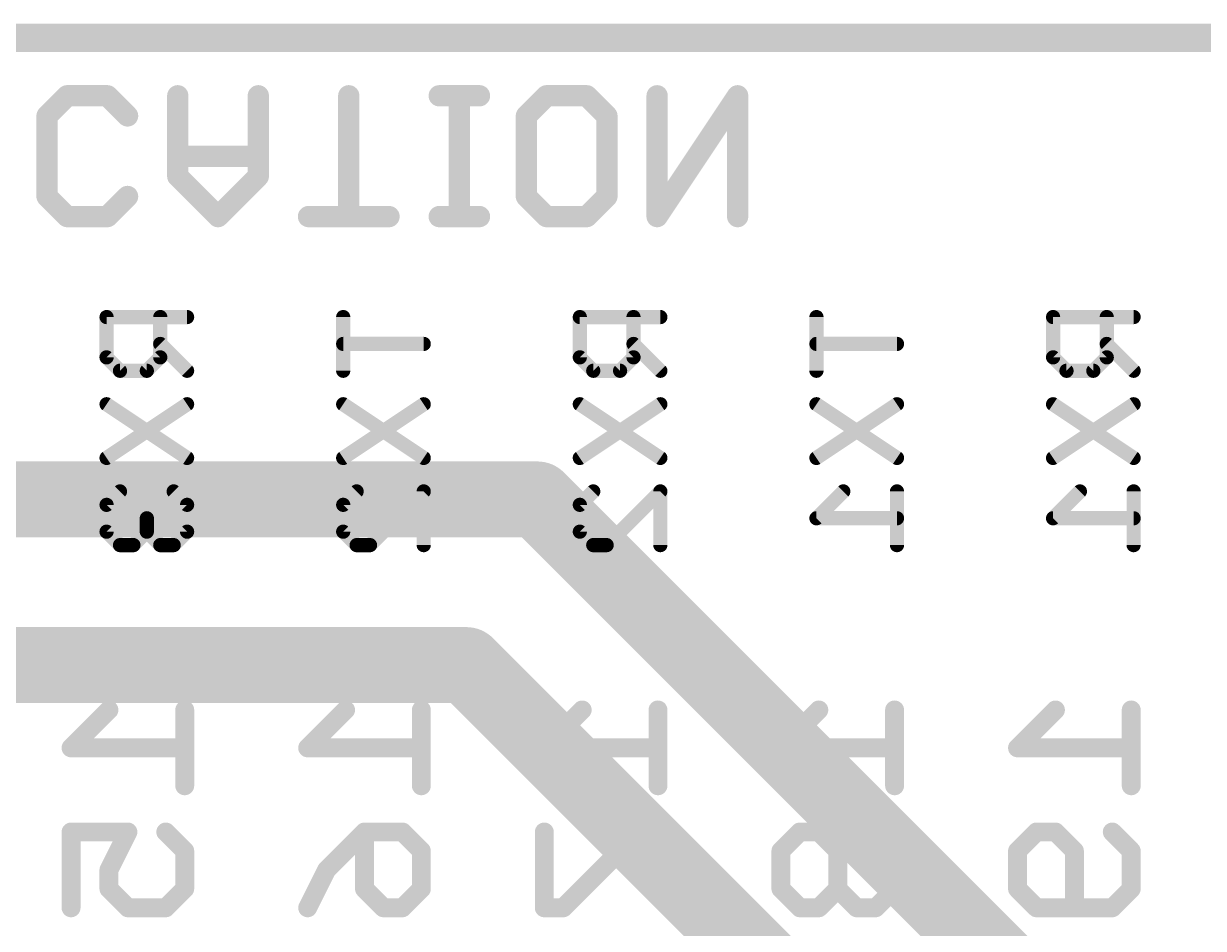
# Model space of a CAD drawing. Extents: x -209 to 66, y -44 to 97.
# Drawn here: x -47.17 to -34.51, y 5.3 to 15.01 of the extents above; entities that cross this region are included whole.
import ezdxf

# ---------------------------------------------------------------- set-up
doc = ezdxf.new("R2010")
doc.units = 0
doc.layers.add('1', color=22, linetype='CONTINUOUS')
doc.layers.add('22', color=253, linetype='CONTINUOUS')

msp = doc.modelspace()

# ---------------------------------------------------------------- linework, layer by layer
at = {"layer": '1', "const_width": 0.8128}
for points in [[(-41.656, 9.906), (-129.032, 9.906)], [(-35.56, 3.81), (-41.656, 9.906)], [(-42.418, 8.128), (-128.27, 8.128)], [(-38.1, 3.81), (-42.418, 8.128)]]:
    msp.add_lwpolyline(points, dxfattribs=at)
at = {"layer": '1', "const_width": 0.4064}
for points in [[(-41.5123, 10.0497, 1), (-41.7997, 9.7623)], [(-41.656, 9.7028, 1), (-41.656, 10.1092)], [(-42.2743, 8.2717, 1), (-42.5617, 7.9843)], [(-42.418, 7.9248, 1), (-42.418, 8.3312)]]:
    msp.add_lwpolyline(points, format="xyb", dxfattribs=at)
at = {"layer": '22'}
for points, const_width in [([(-56.896, 14.859), (-31.369, 14.859)], 0.3048), ([(-46.9185, 14.0206), (-46.7024, 14.2367)], 0.2286), ([(-46.7024, 14.2367), (-46.2703, 14.2367)], 0.2286), ([(-46.2703, 14.2367), (-46.0542, 14.0206)], 0.2286), ([(-45.5152, 14.2367), (-45.5152, 13.3724)], 0.2286), ([(-44.6509, 13.3724), (-44.6509, 14.2367)], 0.2286), ([(-43.6798, 14.2367), (-43.6798, 12.9402)], 0.2286), ([(-42.7087, 14.2367), (-42.2765, 14.2367)], 0.2286), ([(-42.4926, 14.2367), (-42.4926, 12.9402)], 0.2286), ([(-41.7732, 14.0206), (-41.5571, 14.2367)], 0.2286), ([(-41.5571, 14.2367), (-41.1249, 14.2367)], 0.2286), ([(-41.1249, 14.2367), (-40.9088, 14.0206)], 0.2286), ([(-40.3699, 14.2367), (-40.3699, 12.9402)], 0.2286), ([(-40.3699, 12.9402), (-39.5055, 14.2367)], 0.2286), ([(-39.5055, 14.2367), (-39.5055, 12.9402)], 0.2286), ([(-46.9185, 13.1563), (-46.9185, 14.0206)], 0.2286), ([(-41.7732, 13.1563), (-41.7732, 14.0206)], 0.2286), ([(-40.9088, 14.0206), (-40.9088, 13.1563)], 0.2286), ([(-45.5152, 13.5884), (-44.6509, 13.5884)], 0.2286), ([(-45.5152, 13.3724), (-45.0831, 12.9402)], 0.2286), ([(-45.0831, 12.9402), (-44.6509, 13.3724)], 0.2286), ([(-46.7024, 12.9402), (-46.9185, 13.1563)], 0.2286), ([(-46.0542, 13.1563), (-46.2703, 12.9402)], 0.2286), ([(-41.5571, 12.9402), (-41.7732, 13.1563)], 0.2286), ([(-40.9088, 13.1563), (-41.1249, 12.9402)], 0.2286), ([(-46.2703, 12.9402), (-46.7024, 12.9402)], 0.2286), ([(-44.112, 12.9402), (-43.2476, 12.9402)], 0.2286), ([(-42.7087, 12.9402), (-42.2765, 12.9402)], 0.2286), ([(-41.1249, 12.9402), (-41.5571, 12.9402)], 0.2286), ([(-45.4152, 11.8618), (-46.2795, 11.8618)], 0.1524), ([(-46.2795, 11.8618), (-46.2795, 11.4296)], 0.1524), ([(-45.7033, 11.4296), (-45.7033, 11.8618)], 0.1524), ([(-43.7395, 11.8618), (-43.7395, 11.2856)], 0.1524), ([(-40.3352, 11.8618), (-41.1995, 11.8618)], 0.1524), ([(-41.1995, 11.8618), (-41.1995, 11.4296)], 0.1524), ([(-40.6233, 11.4296), (-40.6233, 11.8618)], 0.1524), ([(-38.6595, 11.8618), (-38.6595, 11.2856)], 0.1524), ([(-35.2552, 11.8618), (-36.1195, 11.8618)], 0.1524), ([(-36.1195, 11.8618), (-36.1195, 11.4296)], 0.1524), ([(-35.5433, 11.4296), (-35.5433, 11.8618)], 0.1524), ([(-45.7033, 11.5737), (-45.4152, 11.2856)], 0.1524), ([(-42.8752, 11.5737), (-43.7395, 11.5737)], 0.1524), ([(-40.6233, 11.5737), (-40.3352, 11.2856)], 0.1524), ([(-37.7952, 11.5737), (-38.6595, 11.5737)], 0.1524), ([(-35.5433, 11.5737), (-35.2552, 11.2856)], 0.1524), ([(-46.2795, 11.4296), (-46.1355, 11.2856)], 0.1524), ([(-45.8474, 11.2856), (-45.7033, 11.4296)], 0.1524), ([(-41.1995, 11.4296), (-41.0555, 11.2856)], 0.1524), ([(-40.7674, 11.2856), (-40.6233, 11.4296)], 0.1524), ([(-36.1195, 11.4296), (-35.9755, 11.2856)], 0.1524), ([(-35.6874, 11.2856), (-35.5433, 11.4296)], 0.1524), ([(-46.1355, 11.2856), (-45.8474, 11.2856)], 0.1524), ([(-41.0555, 11.2856), (-40.7674, 11.2856)], 0.1524), ([(-35.9755, 11.2856), (-35.6874, 11.2856)], 0.1524), ([(-46.2795, 10.9263), (-45.4152, 10.3501)], 0.1524), ([(-46.2795, 10.3501), (-45.4152, 10.9263)], 0.1524), ([(-43.7395, 10.9263), (-42.8752, 10.3501)], 0.1524), ([(-43.7395, 10.3501), (-42.8752, 10.9263)], 0.1524), ([(-41.1995, 10.9263), (-40.3352, 10.3501)], 0.1524), ([(-41.1995, 10.3501), (-40.3352, 10.9263)], 0.1524), ([(-38.6595, 10.9263), (-37.7952, 10.3501)], 0.1524), ([(-38.6595, 10.3501), (-37.7952, 10.9263)], 0.1524), ([(-36.1195, 10.9263), (-35.2552, 10.3501)], 0.1524), ([(-36.1195, 10.3501), (-35.2552, 10.9263)], 0.1524), ([(-46.1355, 9.9908), (-46.2795, 9.8467)], 0.1524), ([(-45.4152, 9.8467), (-45.5593, 9.9908)], 0.1524), ([(-43.7395, 9.8467), (-43.5955, 9.9908)], 0.1524), ([(-42.8752, 9.9908), (-43.4514, 9.4145)], 0.1524), ([(-42.8752, 9.4145), (-42.8752, 9.9908)], 0.1524), ([(-41.1995, 9.8467), (-41.0555, 9.9908)], 0.1524), ([(-40.3352, 9.9908), (-40.9114, 9.4145)], 0.1524), ([(-40.3352, 9.4145), (-40.3352, 9.9908)], 0.1524), ([(-38.3714, 9.9908), (-38.6595, 9.7027)], 0.1524), ([(-37.7952, 9.9908), (-37.7952, 9.4145)], 0.1524), ([(-35.8314, 9.9908), (-36.1195, 9.7027)], 0.1524), ([(-35.2552, 9.9908), (-35.2552, 9.4145)], 0.1524), ([(-46.2795, 9.8467), (-46.2795, 9.5586)], 0.1524), ([(-45.4152, 9.5586), (-45.4152, 9.8467)], 0.1524), ([(-43.7395, 9.5586), (-43.7395, 9.8467)], 0.1524), ([(-41.1995, 9.5586), (-41.1995, 9.8467)], 0.1524), ([(-45.8474, 9.5586), (-45.8474, 9.7027)], 0.1524), ([(-38.6595, 9.7027), (-37.7952, 9.7027)], 0.1524), ([(-36.1195, 9.7027), (-35.2552, 9.7027)], 0.1524), ([(-46.2795, 9.5586), (-46.1355, 9.4145)], 0.1524), ([(-45.9914, 9.4145), (-45.8474, 9.5586)], 0.1524), ([(-45.8474, 9.5586), (-45.7033, 9.4145)], 0.1524), ([(-45.5593, 9.4145), (-45.4152, 9.5586)], 0.1524), ([(-43.5955, 9.4145), (-43.7395, 9.5586)], 0.1524), ([(-41.0555, 9.4145), (-41.1995, 9.5586)], 0.1524), ([(-46.1355, 9.4145), (-45.9914, 9.4145)], 0.1524), ([(-45.7033, 9.4145), (-45.5593, 9.4145)], 0.1524), ([(-43.4514, 9.4145), (-43.5955, 9.4145)], 0.1524), ([(-40.9114, 9.4145), (-41.0555, 9.4145)], 0.1524), ([(-46.2541, 7.6454), (-46.6608, 7.2387)], 0.2032), ([(-45.4406, 7.6454), (-45.4406, 6.8319)], 0.2032), ([(-43.7141, 7.6454), (-44.1208, 7.2387)], 0.2032), ([(-42.9006, 7.6454), (-42.9006, 6.8319)], 0.2032), ([(-41.1741, 7.6454), (-41.5808, 7.2387)], 0.2032), ([(-40.3606, 7.6454), (-40.3606, 6.8319)], 0.2032), ([(-38.6341, 7.6454), (-39.0408, 7.2387)], 0.2032), ([(-37.8206, 7.6454), (-37.8206, 6.8319)], 0.2032), ([(-36.0941, 7.6454), (-36.5008, 7.2387)], 0.2032), ([(-35.2806, 7.6454), (-35.2806, 6.8319)], 0.2032), ([(-46.6608, 7.2387), (-45.4406, 7.2387)], 0.2032), ([(-44.1208, 7.2387), (-42.9006, 7.2387)], 0.2032), ([(-41.5808, 7.2387), (-40.3606, 7.2387)], 0.2032), ([(-39.0408, 7.2387), (-37.8206, 7.2387)], 0.2032), ([(-36.5008, 7.2387), (-35.2806, 7.2387)], 0.2032), ([(-46.6608, 5.5222), (-46.6608, 6.3357)], 0.2032), ([(-46.6608, 6.3357), (-46.0507, 6.3357)], 0.2032), ([(-46.0507, 6.3357), (-46.2541, 5.9289)], 0.2032), ([(-45.4406, 6.1323), (-45.644, 6.3357)], 0.2032), ([(-43.9175, 5.9289), (-43.5107, 6.3357)], 0.2032), ([(-43.5107, 6.3357), (-43.104, 6.3357)], 0.2032), ([(-43.5107, 5.7256), (-43.5107, 6.3357)], 0.2032), ([(-43.104, 6.3357), (-42.9006, 6.1323)], 0.2032), ([(-41.5808, 6.3357), (-41.5808, 5.5222)], 0.2032), ([(-41.3775, 5.5222), (-40.564, 6.3357)], 0.2032), ([(-40.564, 6.3357), (-40.3606, 6.3357)], 0.2032), ([(-38.8375, 6.3357), (-39.0408, 6.1323)], 0.2032), ([(-38.6341, 6.3357), (-38.8375, 6.3357)], 0.2032), ([(-38.4307, 6.1323), (-38.6341, 6.3357)], 0.2032), ([(-38.2273, 6.3357), (-38.4307, 6.1323)], 0.2032), ([(-38.024, 6.3357), (-38.2273, 6.3357)], 0.2032), ([(-37.8206, 6.1323), (-38.024, 6.3357)], 0.2032), ([(-36.5008, 6.1323), (-36.2975, 6.3357)], 0.2032), ([(-36.2975, 6.3357), (-36.0941, 6.3357)], 0.2032), ([(-36.0941, 6.3357), (-35.8907, 6.1323)], 0.2032), ([(-35.484, 6.3357), (-35.2806, 6.1323)], 0.2032), ([(-45.4406, 5.7256), (-45.4406, 6.1323)], 0.2032), ([(-42.9006, 6.1323), (-42.9006, 5.7256)], 0.2032), ([(-39.0408, 6.1323), (-39.0408, 5.7256)], 0.2032), ([(-38.4307, 6.1323), (-38.4307, 5.7256)], 0.2032), ([(-37.8206, 5.7256), (-37.8206, 6.1323)], 0.2032), ([(-36.5008, 5.7256), (-36.5008, 6.1323)], 0.2032), ([(-35.8907, 6.1323), (-35.8907, 5.5222)], 0.2032), ([(-35.2806, 6.1323), (-35.2806, 5.7256)], 0.2032), ([(-46.2541, 5.9289), (-46.2541, 5.7256)], 0.2032), ([(-44.1208, 5.5222), (-43.9175, 5.9289)], 0.2032), ([(-46.2541, 5.7256), (-46.0507, 5.5222)], 0.2032), ([(-45.644, 5.5222), (-45.4406, 5.7256)], 0.2032), ([(-43.3073, 5.5222), (-43.5107, 5.7256)], 0.2032), ([(-42.9006, 5.7256), (-43.104, 5.5222)], 0.2032), ([(-39.0408, 5.7256), (-38.8375, 5.5222)], 0.2032), ([(-38.6341, 5.5222), (-38.4307, 5.7256)], 0.2032), ([(-38.4307, 5.7256), (-38.2273, 5.5222)], 0.2032), ([(-38.024, 5.5222), (-37.8206, 5.7256)], 0.2032), ([(-36.2975, 5.5222), (-36.5008, 5.7256)], 0.2032), ([(-35.2806, 5.7256), (-35.484, 5.5222)], 0.2032), ([(-46.0507, 5.5222), (-45.644, 5.5222)], 0.2032), ([(-43.104, 5.5222), (-43.3073, 5.5222)], 0.2032), ([(-41.5808, 5.5222), (-41.3775, 5.5222)], 0.2032), ([(-38.8375, 5.5222), (-38.6341, 5.5222)], 0.2032), ([(-38.2273, 5.5222), (-38.024, 5.5222)], 0.2032), ([(-35.484, 5.5222), (-36.2975, 5.5222)], 0.2032)]:
    msp.add_lwpolyline(points, dxfattribs=dict(at, const_width=const_width))
for points, const_width in [([(-46.7024, 14.2939, 1), (-46.7024, 14.1796)], 0.1143), ([(-46.662, 14.1963, 1), (-46.7428, 14.2771)], 0.1143), ([(-46.2298, 14.2771, 1), (-46.3107, 14.1963)], 0.1143), ([(-46.2703, 14.1796, 1), (-46.2703, 14.2939)], 0.1143), ([(-45.4581, 14.2367, 1), (-45.5724, 14.2367)], 0.1143), ([(-44.5937, 14.2367, 1), (-44.708, 14.2367)], 0.1143), ([(-43.6226, 14.2367, 1), (-43.7369, 14.2367)], 0.1143), ([(-42.7087, 14.2939, 1), (-42.7087, 14.1796)], 0.1143), ([(-42.4354, 14.2367, 1), (-42.5497, 14.2367)], 0.1143), ([(-42.2765, 14.1796, 1), (-42.2765, 14.2939)], 0.1143), ([(-41.5571, 14.2939, 1), (-41.5571, 14.1796)], 0.1143), ([(-41.5167, 14.1963, 1), (-41.5975, 14.2771)], 0.1143), ([(-41.0845, 14.2771, 1), (-41.1653, 14.1963)], 0.1143), ([(-41.1249, 14.1796, 1), (-41.1249, 14.2939)], 0.1143), ([(-40.3127, 14.2367, 1), (-40.427, 14.2367)], 0.1143), ([(-39.4484, 14.2367, 1), (-39.5627, 14.2367)], 0.1143), ([(-39.458, 14.205, 1), (-39.5531, 14.2684)], 0.1143), ([(-46.8614, 14.0206, 1), (-46.9757, 14.0206)], 0.1143), ([(-46.9589, 14.061, 1), (-46.8781, 13.9802)], 0.1143), ([(-46.0946, 13.9802, 1), (-46.0138, 14.061)], 0.1143), ([(-41.716, 14.0206, 1), (-41.8303, 14.0206)], 0.1143), ([(-41.8136, 14.061, 1), (-41.7327, 13.9802)], 0.1143), ([(-40.8517, 14.0206, 1), (-40.966, 14.0206)], 0.1143), ([(-40.9492, 13.9802, 1), (-40.8684, 14.061)], 0.1143), ([(-45.5152, 13.6456, 1), (-45.5152, 13.5313)], 0.1143), ([(-44.6509, 13.5313, 1), (-44.6509, 13.6456)], 0.1143), ([(-45.5724, 13.3724, 1), (-45.4581, 13.3724)], 0.1143), ([(-45.4748, 13.4128, 1), (-45.5556, 13.332)], 0.1143), ([(-44.708, 13.3724, 1), (-44.5937, 13.3724)], 0.1143), ([(-44.6105, 13.332, 1), (-44.6913, 13.4128)], 0.1143), ([(-46.9757, 13.1563, 1), (-46.8614, 13.1563)], 0.1143), ([(-46.8781, 13.1967, 1), (-46.9589, 13.1159)], 0.1143), ([(-46.0138, 13.1159, 1), (-46.0946, 13.1967)], 0.1143), ([(-41.7327, 13.1967, 1), (-41.8136, 13.1159)], 0.1143), ([(-41.8303, 13.1563, 1), (-41.716, 13.1563)], 0.1143), ([(-40.966, 13.1563, 1), (-40.8517, 13.1563)], 0.1143), ([(-40.8684, 13.1159, 1), (-40.9492, 13.1967)], 0.1143), ([(-46.7024, 12.9973, 1), (-46.7024, 12.883)], 0.1143), ([(-46.2703, 12.883, 1), (-46.2703, 12.9973)], 0.1143), ([(-44.112, 12.9973, 1), (-44.112, 12.883)], 0.1143), ([(-43.2476, 12.883, 1), (-43.2476, 12.9973)], 0.1143), ([(-42.7087, 12.9973, 1), (-42.7087, 12.883)], 0.1143), ([(-42.2765, 12.883, 1), (-42.2765, 12.9973)], 0.1143), ([(-41.5571, 12.9973, 1), (-41.5571, 12.883)], 0.1143), ([(-41.1249, 12.883, 1), (-41.1249, 12.9973)], 0.1143), ([(-46.7428, 12.8998, 1), (-46.662, 12.9806)], 0.1143), ([(-46.3107, 12.9806, 1), (-46.2298, 12.8998)], 0.1143), ([(-45.1235, 12.9806, 1), (-45.0427, 12.8998)], 0.1143), ([(-45.1235, 12.8998, 1), (-45.0427, 12.9806)], 0.1143), ([(-43.7369, 12.9402, 1), (-43.6226, 12.9402)], 0.1143), ([(-42.5497, 12.9402, 1), (-42.4354, 12.9402)], 0.1143), ([(-41.5975, 12.8998, 1), (-41.5167, 12.9806)], 0.1143), ([(-41.1653, 12.9806, 1), (-41.0845, 12.8998)], 0.1143), ([(-40.4174, 12.9719, 1), (-40.3223, 12.9085)], 0.1143), ([(-40.427, 12.9402, 1), (-40.3127, 12.9402)], 0.1143), ([(-39.5627, 12.9402, 1), (-39.4484, 12.9402)], 0.1143), ([(-46.2795, 11.8999, 1), (-46.2795, 11.8237)], 0.0762), ([(-46.2414, 11.8618, 1), (-46.3176, 11.8618)], 0.0762), ([(-45.6652, 11.8618, 1), (-45.7414, 11.8618)], 0.0762), ([(-45.4152, 11.8237, 1), (-45.4152, 11.8999)], 0.0762), ([(-43.7014, 11.8618, 1), (-43.7776, 11.8618)], 0.0762), ([(-41.1995, 11.8999, 1), (-41.1995, 11.8237)], 0.0762), ([(-41.1614, 11.8618, 1), (-41.2376, 11.8618)], 0.0762), ([(-40.5852, 11.8618, 1), (-40.6614, 11.8618)], 0.0762), ([(-40.3352, 11.8237, 1), (-40.3352, 11.8999)], 0.0762), ([(-38.6214, 11.8618, 1), (-38.6976, 11.8618)], 0.0762), ([(-36.1195, 11.8999, 1), (-36.1195, 11.8237)], 0.0762), ([(-36.0814, 11.8618, 1), (-36.1576, 11.8618)], 0.0762), ([(-35.5052, 11.8618, 1), (-35.5814, 11.8618)], 0.0762), ([(-35.2552, 11.8237, 1), (-35.2552, 11.8999)], 0.0762), ([(-45.6764, 11.6006, 1), (-45.7303, 11.5467)], 0.0762), ([(-43.7395, 11.6118, 1), (-43.7395, 11.5356)], 0.0762), ([(-42.8752, 11.5356, 1), (-42.8752, 11.6118)], 0.0762), ([(-40.5964, 11.6006, 1), (-40.6503, 11.5467)], 0.0762), ([(-38.6595, 11.6118, 1), (-38.6595, 11.5356)], 0.0762), ([(-37.7952, 11.5356, 1), (-37.7952, 11.6118)], 0.0762), ([(-35.5164, 11.6006, 1), (-35.5703, 11.5467)], 0.0762), ([(-46.2526, 11.4566, 1), (-46.3065, 11.4027)], 0.0762), ([(-46.3176, 11.4296, 1), (-46.2414, 11.4296)], 0.0762), ([(-45.7414, 11.4296, 1), (-45.6652, 11.4296)], 0.0762), ([(-45.6764, 11.4027, 1), (-45.7303, 11.4566)], 0.0762), ([(-41.1726, 11.4566, 1), (-41.2265, 11.4027)], 0.0762), ([(-41.2376, 11.4296, 1), (-41.1614, 11.4296)], 0.0762), ([(-40.6614, 11.4296, 1), (-40.5852, 11.4296)], 0.0762), ([(-40.5964, 11.4027, 1), (-40.6503, 11.4566)], 0.0762), ([(-36.0926, 11.4566, 1), (-36.1465, 11.4027)], 0.0762), ([(-36.1576, 11.4296, 1), (-36.0814, 11.4296)], 0.0762), ([(-35.5814, 11.4296, 1), (-35.5052, 11.4296)], 0.0762), ([(-35.5164, 11.4027, 1), (-35.5703, 11.4566)], 0.0762), ([(-46.1355, 11.3237, 1), (-46.1355, 11.2475)], 0.0762), ([(-46.1624, 11.2586, 1), (-46.1085, 11.3125)], 0.0762), ([(-45.8743, 11.3125, 1), (-45.8204, 11.2586)], 0.0762), ([(-45.8474, 11.2475, 1), (-45.8474, 11.3237)], 0.0762), ([(-45.4421, 11.2586, 1), (-45.3883, 11.3125)], 0.0762), ([(-43.7776, 11.2856, 1), (-43.7014, 11.2856)], 0.0762), ([(-41.0555, 11.3237, 1), (-41.0555, 11.2475)], 0.0762), ([(-41.0824, 11.2586, 1), (-41.0285, 11.3125)], 0.0762), ([(-40.7943, 11.3125, 1), (-40.7404, 11.2586)], 0.0762), ([(-40.7674, 11.2475, 1), (-40.7674, 11.3237)], 0.0762), ([(-40.3621, 11.2586, 1), (-40.3083, 11.3125)], 0.0762), ([(-38.6976, 11.2856, 1), (-38.6214, 11.2856)], 0.0762), ([(-35.9755, 11.3237, 1), (-35.9755, 11.2475)], 0.0762), ([(-36.0024, 11.2586, 1), (-35.9485, 11.3125)], 0.0762), ([(-35.7143, 11.3125, 1), (-35.6604, 11.2586)], 0.0762), ([(-35.6874, 11.2475, 1), (-35.6874, 11.3237)], 0.0762), ([(-35.2821, 11.2586, 1), (-35.2283, 11.3125)], 0.0762), ([(-46.2584, 10.958, 1), (-46.3007, 10.8946)], 0.0762), ([(-45.3941, 10.8946, 1), (-45.4363, 10.958)], 0.0762), ([(-43.7184, 10.958, 1), (-43.7607, 10.8946)], 0.0762), ([(-42.8541, 10.8946, 1), (-42.8963, 10.958)], 0.0762), ([(-41.1784, 10.958, 1), (-41.2207, 10.8946)], 0.0762), ([(-40.3141, 10.8946, 1), (-40.3563, 10.958)], 0.0762), ([(-38.6384, 10.958, 1), (-38.6807, 10.8946)], 0.0762), ([(-37.7741, 10.8946, 1), (-37.8163, 10.958)], 0.0762), ([(-36.0984, 10.958, 1), (-36.1407, 10.8946)], 0.0762), ([(-35.2341, 10.8946, 1), (-35.2763, 10.958)], 0.0762), ([(-46.3007, 10.3818, 1), (-46.2584, 10.3184)], 0.0762), ([(-45.4363, 10.3184, 1), (-45.3941, 10.3818)], 0.0762), ([(-43.7607, 10.3818, 1), (-43.7184, 10.3184)], 0.0762), ([(-42.8963, 10.3184, 1), (-42.8541, 10.3818)], 0.0762), ([(-41.2207, 10.3818, 1), (-41.1784, 10.3184)], 0.0762), ([(-40.3563, 10.3184, 1), (-40.3141, 10.3818)], 0.0762), ([(-38.6807, 10.3818, 1), (-38.6384, 10.3184)], 0.0762), ([(-37.8163, 10.3184, 1), (-37.7741, 10.3818)], 0.0762), ([(-36.1407, 10.3818, 1), (-36.0984, 10.3184)], 0.0762), ([(-35.2763, 10.3184, 1), (-35.2341, 10.3818)], 0.0762), ([(-46.1085, 9.9638, 1), (-46.1624, 10.0177)], 0.0762), ([(-45.5323, 10.0177, 1), (-45.5862, 9.9638)], 0.0762), ([(-43.5685, 9.9638, 1), (-43.6224, 10.0177)], 0.0762), ([(-42.8371, 9.9908, 1), (-42.9133, 9.9908)], 0.0762), ([(-42.8483, 9.9638, 1), (-42.9021, 10.0177)], 0.0762), ([(-41.0285, 9.9638, 1), (-41.0824, 10.0177)], 0.0762), ([(-40.2971, 9.9908, 1), (-40.3733, 9.9908)], 0.0762), ([(-40.3083, 9.9638, 1), (-40.3621, 10.0177)], 0.0762), ([(-38.3445, 9.9638, 1), (-38.3984, 10.0177)], 0.0762), ([(-37.7571, 9.9908, 1), (-37.8333, 9.9908)], 0.0762), ([(-35.8045, 9.9638, 1), (-35.8584, 10.0177)], 0.0762), ([(-35.2171, 9.9908, 1), (-35.2933, 9.9908)], 0.0762), ([(-46.2414, 9.8467, 1), (-46.3176, 9.8467)], 0.0762), ([(-46.3065, 9.8736, 1), (-46.2526, 9.8198)], 0.0762), ([(-45.3771, 9.8467, 1), (-45.4533, 9.8467)], 0.0762), ([(-45.4421, 9.8198, 1), (-45.3883, 9.8736)], 0.0762), ([(-43.7014, 9.8467, 1), (-43.7776, 9.8467)], 0.0762), ([(-43.7665, 9.8736, 1), (-43.7126, 9.8198)], 0.0762), ([(-41.1614, 9.8467, 1), (-41.2376, 9.8467)], 0.0762), ([(-41.2265, 9.8736, 1), (-41.1726, 9.8198)], 0.0762), ([(-45.8093, 9.7027, 1), (-45.8855, 9.7027)], 0.0762), ([(-38.6865, 9.7296, 1), (-38.6326, 9.6757)], 0.0762), ([(-38.6595, 9.7408, 1), (-38.6595, 9.6646)], 0.0762), ([(-37.7952, 9.6646, 1), (-37.7952, 9.7408)], 0.0762), ([(-36.1465, 9.7296, 1), (-36.0926, 9.6757)], 0.0762), ([(-36.1195, 9.7408, 1), (-36.1195, 9.6646)], 0.0762), ([(-35.2552, 9.6646, 1), (-35.2552, 9.7408)], 0.0762), ([(-46.2526, 9.5855, 1), (-46.3065, 9.5317)], 0.0762), ([(-45.8204, 9.5855, 1), (-45.8743, 9.5317)], 0.0762), ([(-45.8204, 9.5317, 1), (-45.8743, 9.5855)], 0.0762), ([(-45.3883, 9.5317, 1), (-45.4421, 9.5855)], 0.0762), ([(-43.7126, 9.5855, 1), (-43.7665, 9.5317)], 0.0762), ([(-41.1726, 9.5855, 1), (-41.2265, 9.5317)], 0.0762), ([(-46.3176, 9.5586, 1), (-46.2414, 9.5586)], 0.0762), ([(-45.8855, 9.5586, 1), (-45.8093, 9.5586)], 0.0762), ([(-45.4533, 9.5586, 1), (-45.3771, 9.5586)], 0.0762), ([(-43.7776, 9.5586, 1), (-43.7014, 9.5586)], 0.0762), ([(-41.2376, 9.5586, 1), (-41.1614, 9.5586)], 0.0762), ([(-46.1355, 9.4526, 1), (-46.1355, 9.3764)], 0.0762), ([(-46.1624, 9.3876, 1), (-46.1085, 9.4415)], 0.0762), ([(-46.0184, 9.4415, 1), (-45.9645, 9.3876)], 0.0762), ([(-45.9914, 9.3764, 1), (-45.9914, 9.4526)], 0.0762), ([(-45.7033, 9.4526, 1), (-45.7033, 9.3764)], 0.0762), ([(-45.7303, 9.3876, 1), (-45.6764, 9.4415)], 0.0762), ([(-45.5862, 9.4415, 1), (-45.5323, 9.3876)], 0.0762), ([(-45.5593, 9.3764, 1), (-45.5593, 9.4526)], 0.0762), ([(-43.5955, 9.4526, 1), (-43.5955, 9.3764)], 0.0762), ([(-43.6224, 9.3876, 1), (-43.5685, 9.4415)], 0.0762), ([(-43.4784, 9.4415, 1), (-43.4245, 9.3876)], 0.0762), ([(-43.4514, 9.3764, 1), (-43.4514, 9.4526)], 0.0762), ([(-42.9133, 9.4145, 1), (-42.8371, 9.4145)], 0.0762), ([(-41.0555, 9.4526, 1), (-41.0555, 9.3764)], 0.0762), ([(-41.0824, 9.3876, 1), (-41.0285, 9.4415)], 0.0762), ([(-40.9384, 9.4415, 1), (-40.8845, 9.3876)], 0.0762), ([(-40.9114, 9.3764, 1), (-40.9114, 9.4526)], 0.0762), ([(-40.3733, 9.4145, 1), (-40.2971, 9.4145)], 0.0762), ([(-37.8333, 9.4145, 1), (-37.7571, 9.4145)], 0.0762), ([(-35.2933, 9.4145, 1), (-35.2171, 9.4145)], 0.0762), ([(-46.2182, 7.6095, 1), (-46.29, 7.6813)], 0.1016), ([(-45.3898, 7.6454, 1), (-45.4914, 7.6454)], 0.1016), ([(-43.6782, 7.6095, 1), (-43.75, 7.6813)], 0.1016), ([(-42.8498, 7.6454, 1), (-42.9514, 7.6454)], 0.1016), ([(-41.1382, 7.6095, 1), (-41.21, 7.6813)], 0.1016), ([(-40.3098, 7.6454, 1), (-40.4114, 7.6454)], 0.1016), ([(-38.5982, 7.6095, 1), (-38.67, 7.6813)], 0.1016), ([(-37.7698, 7.6454, 1), (-37.8714, 7.6454)], 0.1016), ([(-36.0582, 7.6095, 1), (-36.13, 7.6813)], 0.1016), ([(-35.2298, 7.6454, 1), (-35.3314, 7.6454)], 0.1016), ([(-46.6968, 7.2746, 1), (-46.6249, 7.2027)], 0.1016), ([(-46.6608, 7.2895, 1), (-46.6608, 7.1879)], 0.1016), ([(-45.4406, 7.1879, 1), (-45.4406, 7.2895)], 0.1016), ([(-44.1568, 7.2746, 1), (-44.0849, 7.2027)], 0.1016), ([(-44.1208, 7.2895, 1), (-44.1208, 7.1879)], 0.1016), ([(-42.9006, 7.1879, 1), (-42.9006, 7.2895)], 0.1016), ([(-41.6168, 7.2746, 1), (-41.5449, 7.2027)], 0.1016), ([(-41.5808, 7.2895, 1), (-41.5808, 7.1879)], 0.1016), ([(-40.3606, 7.1879, 1), (-40.3606, 7.2895)], 0.1016), ([(-39.0768, 7.2746, 1), (-39.0049, 7.2027)], 0.1016), ([(-39.0408, 7.2895, 1), (-39.0408, 7.1879)], 0.1016), ([(-37.8206, 7.1879, 1), (-37.8206, 7.2895)], 0.1016), ([(-36.5368, 7.2746, 1), (-36.4649, 7.2027)], 0.1016), ([(-36.5008, 7.2895, 1), (-36.5008, 7.1879)], 0.1016), ([(-35.2806, 7.1879, 1), (-35.2806, 7.2895)], 0.1016), ([(-45.4914, 6.8319, 1), (-45.3898, 6.8319)], 0.1016), ([(-42.9514, 6.8319, 1), (-42.8498, 6.8319)], 0.1016), ([(-40.4114, 6.8319, 1), (-40.3098, 6.8319)], 0.1016), ([(-37.8714, 6.8319, 1), (-37.7698, 6.8319)], 0.1016), ([(-35.3314, 6.8319, 1), (-35.2298, 6.8319)], 0.1016), ([(-46.61, 6.3357, 1), (-46.7116, 6.3357)], 0.1016), ([(-46.6608, 6.3865, 1), (-46.6608, 6.2849)], 0.1016), ([(-46.0053, 6.313, 1), (-46.0962, 6.3584)], 0.1016), ([(-46.0507, 6.2849, 1), (-46.0507, 6.3865)], 0.1016), ([(-45.6081, 6.3716, 1), (-45.6799, 6.2998)], 0.1016), ([(-43.5107, 6.3865, 1), (-43.5107, 6.2849)], 0.1016), ([(-43.4599, 6.3357, 1), (-43.5615, 6.3357)], 0.1016), ([(-43.4748, 6.2998, 1), (-43.5466, 6.3716)], 0.1016), ([(-43.0681, 6.3716, 1), (-43.1399, 6.2998)], 0.1016), ([(-43.104, 6.2849, 1), (-43.104, 6.3865)], 0.1016), ([(-41.53, 6.3357, 1), (-41.6316, 6.3357)], 0.1016), ([(-40.564, 6.3865, 1), (-40.564, 6.2849)], 0.1016), ([(-40.5281, 6.2998, 1), (-40.5999, 6.3716)], 0.1016), ([(-40.3606, 6.2849, 1), (-40.3606, 6.3865)], 0.1016), ([(-38.8375, 6.3865, 1), (-38.8375, 6.2849)], 0.1016), ([(-38.8015, 6.2998, 1), (-38.8734, 6.3716)], 0.1016), ([(-38.5982, 6.3716, 1), (-38.67, 6.2998)], 0.1016), ([(-38.6341, 6.2849, 1), (-38.6341, 6.3865)], 0.1016), ([(-38.2273, 6.3865, 1), (-38.2273, 6.2849)], 0.1016), ([(-38.1914, 6.2998, 1), (-38.2633, 6.3716)], 0.1016), ([(-37.9881, 6.3716, 1), (-38.0599, 6.2998)], 0.1016), ([(-38.024, 6.2849, 1), (-38.024, 6.3865)], 0.1016), ([(-36.2975, 6.3865, 1), (-36.2975, 6.2849)], 0.1016), ([(-36.2615, 6.2998, 1), (-36.3334, 6.3716)], 0.1016), ([(-36.0582, 6.3716, 1), (-36.13, 6.2998)], 0.1016), ([(-36.0941, 6.2849, 1), (-36.0941, 6.3865)], 0.1016), ([(-35.4481, 6.3716, 1), (-35.5199, 6.2998)], 0.1016), ([(-45.3898, 6.1323, 1), (-45.4914, 6.1323)], 0.1016), ([(-45.4765, 6.0964, 1), (-45.4047, 6.1682)], 0.1016), ([(-42.8498, 6.1323, 1), (-42.9514, 6.1323)], 0.1016), ([(-42.9365, 6.0964, 1), (-42.8647, 6.1682)], 0.1016), ([(-39.0768, 6.1682, 1), (-39.0049, 6.0964)], 0.1016), ([(-38.99, 6.1323, 1), (-39.0916, 6.1323)], 0.1016), ([(-38.3799, 6.1323, 1), (-38.4815, 6.1323)], 0.1016), ([(-38.4666, 6.1682, 1), (-38.3948, 6.0964)], 0.1016), ([(-38.4666, 6.0964, 1), (-38.3948, 6.1682)], 0.1016), ([(-37.7698, 6.1323, 1), (-37.8714, 6.1323)], 0.1016), ([(-37.8565, 6.0964, 1), (-37.7847, 6.1682)], 0.1016), ([(-36.5368, 6.1682, 1), (-36.4649, 6.0964)], 0.1016), ([(-36.45, 6.1323, 1), (-36.5516, 6.1323)], 0.1016), ([(-35.8399, 6.1323, 1), (-35.9415, 6.1323)], 0.1016), ([(-35.9266, 6.0964, 1), (-35.8548, 6.1682)], 0.1016), ([(-35.2298, 6.1323, 1), (-35.3314, 6.1323)], 0.1016), ([(-35.3165, 6.0964, 1), (-35.2447, 6.1682)], 0.1016), ([(-46.2033, 5.9289, 1), (-46.3049, 5.9289)], 0.1016), ([(-46.2995, 5.9516, 1), (-46.2087, 5.9062)], 0.1016), ([(-43.9534, 5.9648, 1), (-43.8815, 5.893)], 0.1016), ([(-43.872, 5.9062, 1), (-43.9629, 5.9516)], 0.1016), ([(-46.2182, 5.7615, 1), (-46.29, 5.6896)], 0.1016), ([(-45.4047, 5.6896, 1), (-45.4765, 5.7615)], 0.1016), ([(-43.4748, 5.7615, 1), (-43.5466, 5.6896)], 0.1016), ([(-42.8647, 5.6896, 1), (-42.9365, 5.7615)], 0.1016), ([(-39.0049, 5.7615, 1), (-39.0768, 5.6896)], 0.1016), ([(-38.3948, 5.7615, 1), (-38.4666, 5.6896)], 0.1016), ([(-38.3948, 5.6896, 1), (-38.4666, 5.7615)], 0.1016), ([(-37.7847, 5.6896, 1), (-37.8565, 5.7615)], 0.1016), ([(-36.4649, 5.7615, 1), (-36.5368, 5.6896)], 0.1016), ([(-35.2447, 5.6896, 1), (-35.3165, 5.7615)], 0.1016), ([(-46.3049, 5.7256, 1), (-46.2033, 5.7256)], 0.1016), ([(-45.4914, 5.7256, 1), (-45.3898, 5.7256)], 0.1016), ([(-43.5615, 5.7256, 1), (-43.4599, 5.7256)], 0.1016), ([(-42.9514, 5.7256, 1), (-42.8498, 5.7256)], 0.1016), ([(-39.0916, 5.7256, 1), (-38.99, 5.7256)], 0.1016), ([(-38.4815, 5.7256, 1), (-38.3799, 5.7256)], 0.1016), ([(-37.8714, 5.7256, 1), (-37.7698, 5.7256)], 0.1016), ([(-36.5516, 5.7256, 1), (-36.45, 5.7256)], 0.1016), ([(-35.3314, 5.7256, 1), (-35.2298, 5.7256)], 0.1016), ([(-46.7116, 5.5222, 1), (-46.61, 5.5222)], 0.1016), ([(-46.0507, 5.573, 1), (-46.0507, 5.4714)], 0.1016), ([(-46.0866, 5.4863, 1), (-46.0148, 5.5581)], 0.1016), ([(-45.6799, 5.5581, 1), (-45.6081, 5.4863)], 0.1016), ([(-45.644, 5.4714, 1), (-45.644, 5.573)], 0.1016), ([(-44.1663, 5.5449, 1), (-44.0754, 5.4995)], 0.1016), ([(-43.3073, 5.573, 1), (-43.3073, 5.4714)], 0.1016), ([(-43.3433, 5.4863, 1), (-43.2714, 5.5581)], 0.1016), ([(-43.1399, 5.5581, 1), (-43.0681, 5.4863)], 0.1016), ([(-43.104, 5.4714, 1), (-43.104, 5.573)], 0.1016), ([(-41.5808, 5.573, 1), (-41.5808, 5.4714)], 0.1016), ([(-41.6316, 5.5222, 1), (-41.53, 5.5222)], 0.1016), ([(-41.4134, 5.5581, 1), (-41.3415, 5.4863)], 0.1016), ([(-41.3775, 5.4714, 1), (-41.3775, 5.573)], 0.1016), ([(-38.8375, 5.573, 1), (-38.8375, 5.4714)], 0.1016), ([(-38.8734, 5.4863, 1), (-38.8015, 5.5581)], 0.1016), ([(-38.67, 5.5581, 1), (-38.5982, 5.4863)], 0.1016), ([(-38.6341, 5.4714, 1), (-38.6341, 5.573)], 0.1016), ([(-38.2273, 5.573, 1), (-38.2273, 5.4714)], 0.1016), ([(-38.2633, 5.4863, 1), (-38.1914, 5.5581)], 0.1016), ([(-38.0599, 5.5581, 1), (-37.9881, 5.4863)], 0.1016), ([(-38.024, 5.4714, 1), (-38.024, 5.573)], 0.1016), ([(-36.2975, 5.573, 1), (-36.2975, 5.4714)], 0.1016), ([(-36.3334, 5.4863, 1), (-36.2615, 5.5581)], 0.1016), ([(-35.9415, 5.5222, 1), (-35.8399, 5.5222)], 0.1016), ([(-35.5199, 5.5581, 1), (-35.4481, 5.4863)], 0.1016), ([(-35.484, 5.4714, 1), (-35.484, 5.573)], 0.1016)]:
    msp.add_lwpolyline(points, format="xyb", dxfattribs=dict(at, const_width=const_width))

doc.saveas('drawing.dxf')
